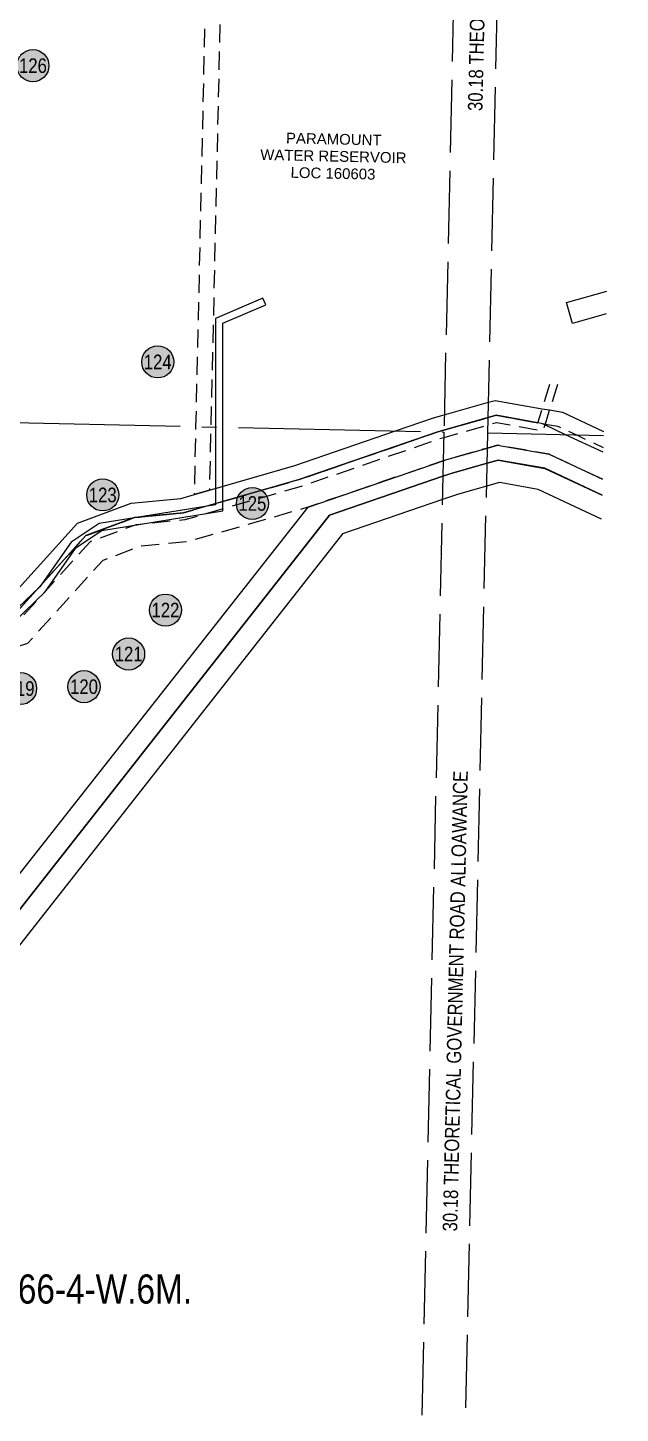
# Model space of a CAD drawing. Extents: x 393512 to 398378, y 6060644 to 6064862.
# Drawn here: x 397964 to 398371, y 6063277 to 6064228 of the extents above; entities that cross this region are included whole.
import ezdxf
from ezdxf.enums import TextEntityAlignment as Align

# ---------------------------------------------------------------- set-up
doc = ezdxf.new("R2010")
doc.units = 0
doc.header["$LTSCALE"] = 5
for name, pattern in [('foc-ACCESSROAD', [3.75, 2.5, -1.25]), ('foc-QUARTERLINE', [33, 25, -3, 2, -3]), ('foc-UNSURVEYED', [12.5, 10, -2.5])]:
    doc.linetypes.add(name, pattern=pattern)
for name, color, linetype in [('AS-UNDERLAY-H', 141, 'Continuous'), ('C-SYMBOL', 7, 'Continuous'), ('CG-NOTES', 7, 'Continuous'), ('F-AR', 190, 'foc-ACCESSROAD'), ('F-RW', 190, 'Continuous'), ('F-WS', 190, 'foc-ACCESSROAD'), ('L-QSEC', 8, 'foc-QUARTERLINE'), ('L-USEC', 7, 'foc-UNSURVEYED'), ('P-PROPOSED', 10, 'Continuous')]:
    doc.layers.add(name, color=color, linetype=linetype)
doc.layers.add('F-AR-T', color=190, linetype='Continuous', lineweight=9)
doc.styles.add('175L', font='ARIALN.TTF', dxfattribs={"height": 20})
doc.styles.add('80L', font='ARIALN.TTF', dxfattribs={"height": 10})
doc.styles.add('A60', font='arial.ttf', dxfattribs={"height": 7.35})

# ---------------------------------------------------------------- blocks, each defined once
blk = doc.blocks.new('*U419')
at = {"layer": 'AS-UNDERLAY-H'}
h = blk.add_hatch(color=256, dxfattribs=at)
h.dxf.hatch_style = 1
edge = h.paths.add_edge_path()
edge.add_arc((0, 0), 11, 0, 360)
at = {"layer": 'CG-NOTES', "color": 182}
blk.add_circle((0, 0), 11, dxfattribs=at)
at = {"color": 182, "style": '80L'}
blk.add_attdef('#', text='', height=10, dxfattribs=at).set_placement((0, 0), align=Align.MIDDLE_CENTER)

msp = doc.modelspace()

# ---------------------------------------------------------------- linework, layer by layer
at = {"layer": 'F-AR', "flags": 128}
for points in [[(398228.39, 6064841.95), (398186.85, 6064781.37), (398170.63, 6064756.77), (398069.01, 6064602.65), (397956.28, 6064424.35), (397849.17, 6064267.64), (397820.98, 6064233.54), (397799.75, 6064217.3), (397795.78, 6064214.26), (397776.73, 6064199.7), (397696.99, 6064142.65), (397644.44, 6064097.66), (397633.31, 6064088.13), (397622.71, 6064079.05), (397618.09, 6064073.68), (397584.75, 6064034.89), (397579.15, 6064026.48), (397570.84, 6064014.01), (397555.03, 6063990.29), (397539.76, 6063966.01), (397528.22, 6063947.67), (397525.24, 6063942.93), (397518.93, 6063932.9), (397524.16, 6063932.77), (397524.69, 6063932.65), (397544.8, 6063927.07), (397554.49, 6063924.39), (397564.37, 6063920.73), (397567.76, 6063919.49), (397584.59, 6063894.66), (397592.95, 6063882.12), (397595.66, 6063878.06), (397606.98, 6063827.91), (397619.8, 6063777.62), (397635.08, 6063761.44), (397638.73, 6063757.58), (397654.66, 6063751.73), (397665.52, 6063747.74), (397695.75, 6063747.14), (397736.21, 6063756.48), (397953.12, 6063822.78), (398004.43, 6063879.41), (398037.68, 6063891.79), (398071.36, 6063895.14), (398150.73, 6063917.92), (398245.94, 6063950.61), (398250.14, 6063951.8), (398262.06, 6063955.19), (398280.5, 6063960.44), (398285.9, 6063961.98), (398296.1, 6063960.17), (398314.61, 6063956.9), (398317.63, 6063966.52), (398323.32, 6063984.66), (398328.09, 6063983.16), (398322.59, 6063965.64), (398319.57, 6063956.02), (398319.37, 6063955.38), (398318.06, 6063951.21), (398286.16, 6063956.85), (398280.38, 6063955.21), (398262.91, 6063950.24), (398250.02, 6063946.57), (398247.44, 6063945.84), (398152.23, 6063913.15), (398072.31, 6063890.21), (398038.82, 6063886.88), (398007.32, 6063875.15), (397955.9, 6063818.4), (397737.5, 6063751.65), (397696.27, 6063742.13), (397664.58, 6063742.76), (397654.42, 6063746.49), (397635.91, 6063753.29), (397634.77, 6063754.49), (397615.28, 6063775.12), (397602.11, 6063826.74), (397590.98, 6063876.12), (397588.84, 6063879.32), (397580.45, 6063891.85), (397564.57, 6063915.34), (397561.67, 6063916.38), (397552.95, 6063919.65), (397542.02, 6063922.66), (397523.42, 6063927.79), (397521.65, 6063927.83), (397515.84, 6063927.98), (397510.02, 6063928.12), (397513.12, 6063933.05), (397520.22, 6063944.34), (397533.94, 6063966.14), (397550.83, 6063993.01), (397566.67, 6064016.78), (397574.99, 6064029.26), (397580.76, 6064037.92), (397611.71, 6064073.94), (397619.17, 6064082.6), (397625.96, 6064088.41), (397637.09, 6064097.95), (397693.91, 6064146.6), (397773.76, 6064203.72), (397817.49, 6064237.16), (397845.18, 6064270.65), (397952.1, 6064427.1), (398064.81, 6064605.36), (398164.73, 6064756.9), (398182.7, 6064784.17), (398222.43, 6064842.1)], [(398358.94, 6063918.1), (398322.33, 6063935.22), (398286.94, 6063941.48), (398280.03, 6063939.52), (398251.98, 6063931.54), (398249.66, 6063930.77), (398156.79, 6063898.85), (398075.14, 6063875.42), (398042.23, 6063872.15), (398015.98, 6063862.37), (397964.24, 6063805.27), (397782.27, 6063749.59), (397741.39, 6063737.15), (397715.19, 6063731.1), (397697.83, 6063727.09), (397661.77, 6063727.82), (397653.84, 6063730.73), (397634.03, 6063738), (397627.43, 6063740.42), (397601.7, 6063767.65), (397587.53, 6063823.24), (397580.27, 6063855.4), (397576.96, 6063870.08), (397576.43, 6063870.88), (397568.01, 6063883.45), (397554.83, 6063902.96), (397553.49, 6063903.43), (397548.31, 6063905.37), (397533.69, 6063909.4), (397521.21, 6063912.84), (397512.36, 6063913.06), (397511.54, 6063913.08), (397505.49, 6063911.55), (397445.76, 6063816.57), (397393.8, 6063733.96), (397350.03, 6063643.41), (397341.8, 6063621.35), (397334.43, 6063601.58), (397328.03, 6063584.43), (397327.15, 6063581.73), (397324.09, 6063572.56), (397322.13, 6063566.64), (397317.22, 6063551.84), (397314.26, 6063542.89), (397313.56, 6063537.02), (397297.95, 6063405.52), (397294.39, 6063375.56), (397292.97, 6063367.57), (397282.16, 6063306.76), (397259.22, 6063177.67), (397257.86, 6063170.01), (397253.98, 6063148.2), (397253.87, 6063147.61), (397252.14, 6063137.89), (397239.38, 6063021.31), (397204.53, 6062939.67), (397116.38, 6062762), (397099.15, 6062772.26), (397186.36, 6062948.05), (397219.82, 6063026.44), (397232.34, 6063140.73), (397232.62, 6063142.3), (397233.64, 6063148.05), (397236.5, 6063164.11), (397238.98, 6063178.11), (397262.47, 6063310.26), (397274.6, 6063378.49), (397278.09, 6063407.88), (397293.51, 6063537.8), (397294.62, 6063547.1), (397296.41, 6063552.67), (397301.35, 6063567.44), (397306.37, 6063582.61), (397306.98, 6063584.46), (397309.17, 6063591.07), (397311.08, 6063596.21), (397313.38, 6063602.37), (397320.74, 6063622.09), (397322.21, 6063626.04), (397323.91, 6063630.61), (397331.63, 6063651.29), (397337.58, 6063663.51), (397349.29, 6063687.74), (397350.49, 6063690.04), (397353.94, 6063696.94), (397357.53, 6063704.21), (397376.29, 6063743.67), (397380.47, 6063750.33), (397446.65, 6063855.57), (397492.8, 6063928.96), (397509.29, 6063933.14), (397513.12, 6063933.05), (397518.93, 6063932.9), (397524.16, 6063932.77), (397524.69, 6063932.65), (397544.8, 6063927.07), (397554.49, 6063924.39), (397564.37, 6063920.73), (397567.76, 6063919.49), (397584.59, 6063894.66), (397592.95, 6063882.12), (397595.66, 6063878.06), (397598.04, 6063867.51), (397606.98, 6063827.91), (397619.8, 6063777.62), (397635.08, 6063761.44), (397638.73, 6063757.58), (397654.66, 6063751.73), (397665.52, 6063747.74), (397695.75, 6063747.14), (397736.21, 6063756.48), (397953.12, 6063822.78), (398004.43, 6063879.41), (398037.68, 6063891.79), (398071.36, 6063895.14), (398150.73, 6063917.92), (398245.94, 6063950.61), (398250.14, 6063951.8), (398262.06, 6063955.19), (398280.5, 6063960.44), (398285.9, 6063961.98), (398296.1, 6063960.17), (398314.61, 6063956.9), (398317.04, 6063956.46), (398319.57, 6063956.02), (398328.41, 6063954.45), (398341.09, 6063948.52), (398359.44, 6063939.94)]]:
    msp.add_lwpolyline(points, dxfattribs=at)
at = {"layer": 'F-RW', "flags": 128}
for points in [[(398361.54, 6064031.61), (398338.48, 6064024.96), (398334.32, 6064039.36), (398361.9, 6064047.32)], [(397947.56, 6063831.54), (397998.66, 6063887.93), (398035.4, 6063901.61), (398069.47, 6063905), (398078.92, 6063907.71), (398089.17, 6063910.66), (398147.72, 6063927.46), (398216.98, 6063951.24), (398242.95, 6063960.15), (398250.37, 6063962.27), (398271.13, 6063968.17), (398280.74, 6063970.91), (398285.37, 6063972.23), (398317.63, 6063966.52), (398322.59, 6063965.64), (398331.46, 6063964.07), (398359.69, 6063950.86)], [(398359.37, 6063936.67), (398333.67, 6063948.69), (398319.37, 6063955.38), (398317.04, 6063956.46), (398314.61, 6063956.9), (398296.1, 6063960.17), (398285.9, 6063961.98), (398280.5, 6063960.44), (398262.06, 6063955.19), (398250.14, 6063951.8), (398245.94, 6063950.61), (398150.73, 6063917.92), (398071.36, 6063895.14), (398037.68, 6063891.79), (398004.43, 6063879.41), (397953.12, 6063822.78)], [(397122.42, 6063559.42), (397173.19, 6063557.42), (397173.78, 6063557.39), (397287.02, 6063553.03), (397291.15, 6063552.86), (397296.41, 6063552.68), (397317.22, 6063551.86), (397383.21, 6063549.32), (397394.91, 6063548.87), (397439.57, 6063544.12), (397574.92, 6063529.65), (397608.75, 6063526.04), (397685.78, 6063517.76), (397902.55, 6063575.82), (398156.86, 6063898.9), (398249.66, 6063930.77), (398252.05, 6063931.58), (398280.03, 6063939.52), (398286.94, 6063941.48), (398322.33, 6063935.22), (398358.94, 6063918.1)], [(398358.69, 6063907.18), (398319.31, 6063925.6), (398287.47, 6063931.24), (398279.79, 6063929.06), (398255.05, 6063922.04), (398249.42, 6063920.12), (398171.64, 6063893.41), (397911.38, 6063562.65), (397686.76, 6063502.48), (397586.51, 6063513.25), (397552.7, 6063516.88), (397439.23, 6063529.05), (397393.82, 6063533.92), (397313.56, 6063537.02), (397293.51, 6063537.8), (397288.5, 6063537.99), (397173.2, 6063542.44), (397106.83, 6063545.07)], [(397279.38, 6063177.23), (397311.02, 6063354.89), (397361.3, 6063383.79), (397436.56, 6063411.24), (397686.79, 6063502.47), (397911.38, 6063562.63), (398171.6, 6063893.39), (398249.42, 6063920.12), (398254.97, 6063922.01), (398279.79, 6063929.06), (398287.47, 6063931.25), (398319.32, 6063925.59), (398358.69, 6063907.18)], [(398358.32, 6063890.8), (398314.77, 6063911.16), (398288.25, 6063915.88), (398279.44, 6063913.37), (398259.41, 6063907.67), (398249.06, 6063904.12), (398180.62, 6063880.62), (397920.09, 6063549.42), (397691.34, 6063488.14), (397436.19, 6063395.14), (397367.66, 6063370.16), (397324.56, 6063345.38), (397294.55, 6063176.9)]]:
    msp.add_lwpolyline(points, dxfattribs=at)
at = {"layer": 'F-WS', "flags": 128}
msp.add_lwpolyline([(398366.22, 6064235.89), (398286.75, 6064237.68), (398256.59, 6064238.36), (398096.64, 6064241.96), (398090.15, 6063954), (398089.17, 6063910.66), (398078.92, 6063907.71), (398079.97, 6063954.22), (398086.45, 6064242.08), (398026.49, 6064243.43), (398027.63, 6064293.97), (398028.7, 6064341.5), (398028.74, 6064343.37), (398087.07, 6064460.37), (398109.18, 6064459.97), (398261.51, 6064456.51), (398291.66, 6064455.82), (398371.21, 6064454.01)], dxfattribs=at)
at = {"layer": 'L-QSEC'}
for p, q in [((397449.2, 6063968), (398250.11, 6063950.52)), ((398280.26, 6063949.86), (398359.63, 6063948.12))]:
    msp.add_line(p, q, dxfattribs=at)
at = {"layer": 'L-USEC'}
for p, q in [((398268.22, 6064754.65), (398250.11, 6063950.52)), ((398280.26, 6063949.86), (398298.38, 6064753.99)), ((398250.11, 6063950.52), (398232.22, 6063156.44)), ((398262.38, 6063155.78), (398280.26, 6063949.86))]:
    msp.add_line(p, q, dxfattribs=at)
at = {"layer": 'P-PROPOSED', "flags": 128}
msp.add_lwpolyline([(397955.35, 6063820.52), (397976.55, 6063840.93), (397997.75, 6063871.26), (398015.41, 6063882.89), (398098.34, 6063896.31), (398098.34, 6064025.2), (398127.81, 6064037.88), (398125.83, 6064042.47), (398093.34, 6064028.49), (398093.34, 6063900.56), (398013.55, 6063887.66), (397994.2, 6063874.91), (397972.73, 6063844.19), (397952.73, 6063824.94)], dxfattribs=at)

# ---------------------------------------------------------------- block references
at = {"layer": 'CG-NOTES', "xscale": 1.000381145216327, "yscale": 1.000381145216327, "zscale": 1.000381145216327}
for p, values in [((397968.06, 6064202), {'#': '126'}), ((398053.7, 6063998.63), {'#': '124'}), ((398015.96, 6063907.33), {'#': '123'}), ((398118.69, 6063901.48), {'#': '125'}), ((398059, 6063828.29), {'#': '122'}), ((398033.73, 6063798.14), {'#': '121'}), ((397959.59, 6063774.42), {'#': '119'}), ((398003.11, 6063775.72), {'#': '120'})]:
    msp.add_blockref('*U419', p, dxfattribs=at).add_auto_attribs(values)

# ---------------------------------------------------------------- texts
at = {"layer": 'C-SYMBOL', "color": 3, "style": '175L'}
msp.add_text('Theor. S.E.1/4 Sec. 18-66-4-W.6M.', height=19.9921, dxfattribs=at).set_placement((397897.82, 6063346.26), align=Align.BOTTOM_CENTER)
at = {"layer": 'F-AR-T', "style": 'A60'}
for s, p in [('PARAMOUNT', (398174.46, 6064147.94)), ('WATER RESERVOIR', (398174.2, 6064136.18)), ('LOC 160603', (398173.93, 6064124.42))]:
    msp.add_text(s, height=7.35, rotation=358.70993, dxfattribs=at).set_placement(p, align=Align.CENTER)
at = {"layer": 'L-USEC', "insert": (398249.25, 6063401.65), "char_height": 9.9961, "attachment_point": 1, "rotation": 88.66853, "style": '80L'}
msp.add_mtext_dynamic_manual_height_columns('\\pi0.2784;30.18 THEORETICAL GOVERNMENT ROAD ALLOAWANCE', width=315.7123, gutter_width=49.98, heights=[0], dxfattribs=at)

# ---------------------------------------------------------------- next in the draw order: texts
at = {"layer": 'L-USEC', "insert": (398266.57, 6064170.72), "char_height": 9.9961, "attachment_point": 1, "rotation": 88.66853, "style": '80L', "bg_fill": 3, "box_fill_scale": 1.15, "bg_fill_color": 256, "bg_fill_true_color": 256, "bg_fill_transparency": 0}
msp.add_mtext_dynamic_manual_height_columns('\\pi0.2784;30.18 THEORETICAL GOVERNMENT ROAD ALLOAWANCE', width=315.7123, gutter_width=49.98, heights=[0], dxfattribs=at)

doc.saveas('drawing.dxf')
